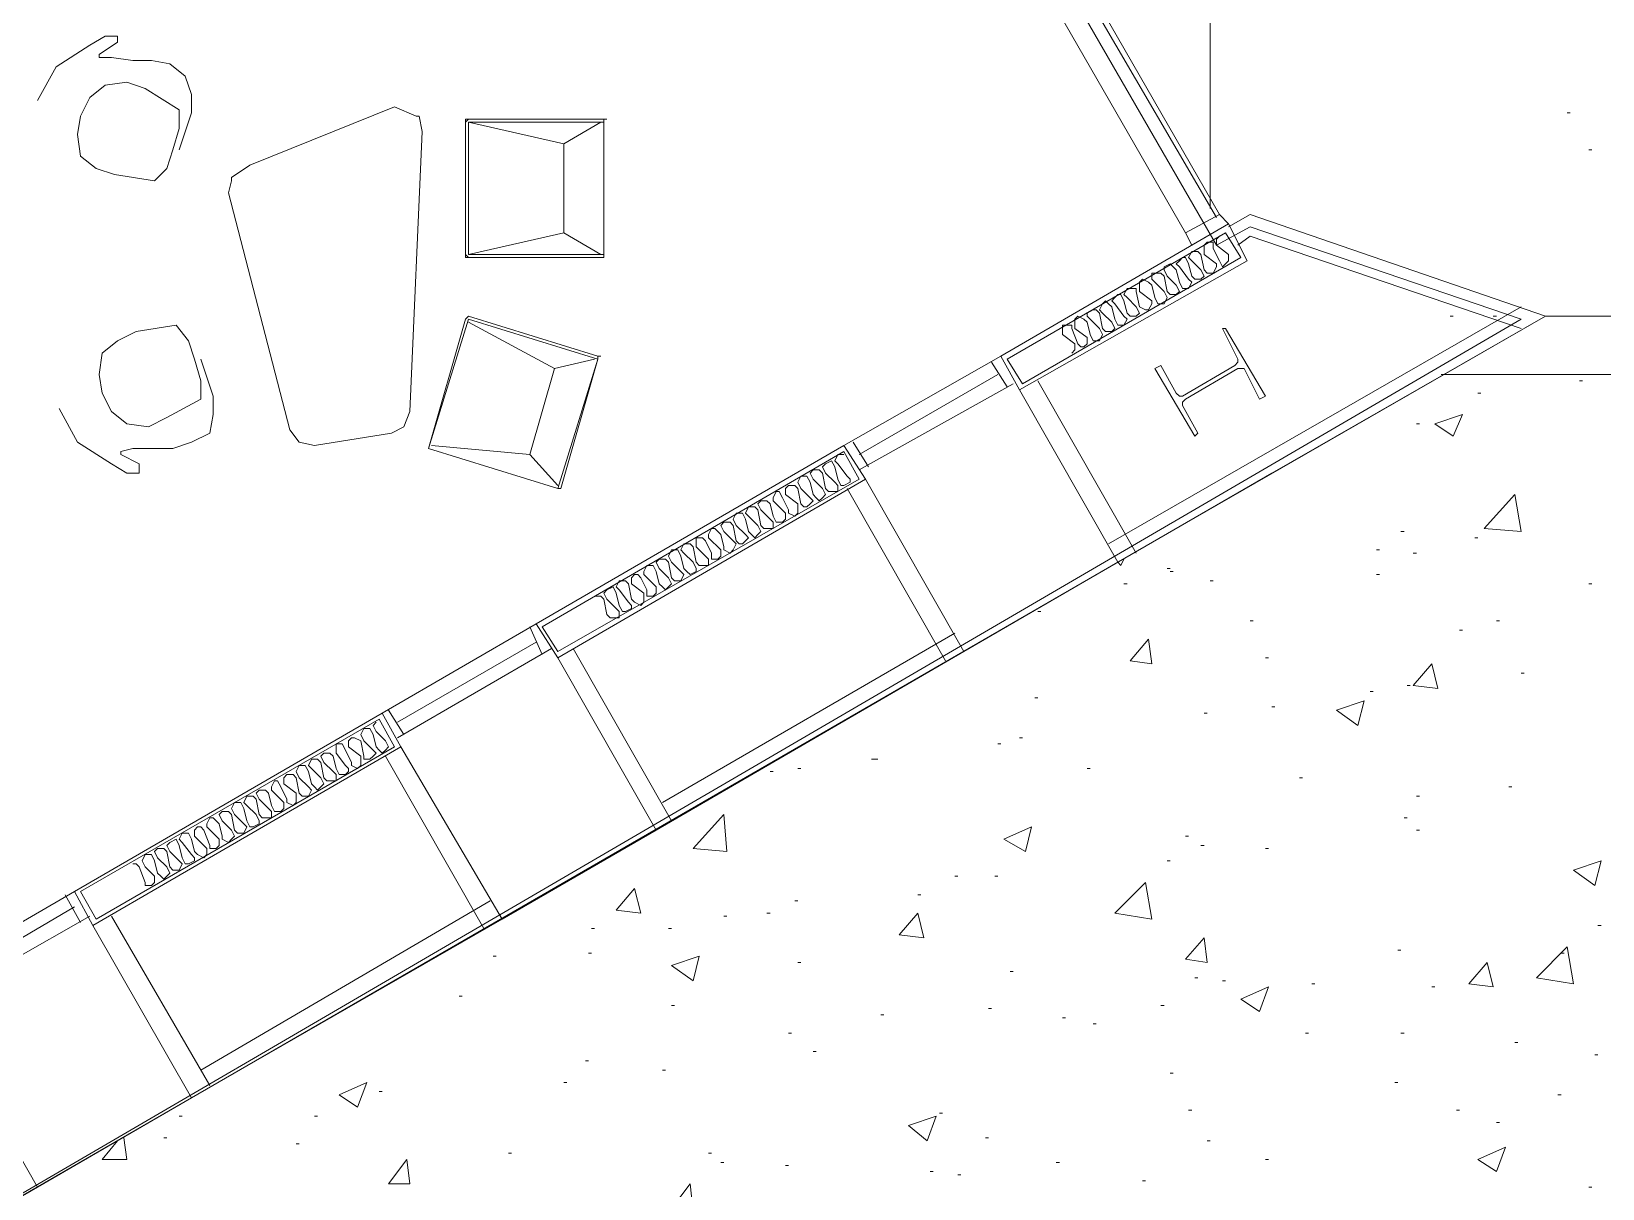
# Model space of a CAD drawing. Header units: millimetres. Extents: x -4011 to 126995, y -1911 to 106700.
# Drawn here: x 88415 to 96350, y 42148 to 47992 of the extents above; entities that cross this region are included whole.
import ezdxf

# ---------------------------------------------------------------- set-up
doc = ezdxf.new("R2010")
doc.units = ezdxf.units.MM
doc.layers.add('PDF_형상', color=7, linetype='Continuous')

msp = doc.modelspace()

# ---------------------------------------------------------------- linework, layer by layer
at = {"layer": 'PDF_형상', "lineweight": 5}
for points in [[(91367.9, 89673.6), (91352.3, 64927.5), (94367.9, 64927.5), (94367.9, 47098.4)], [(79321.2, 38968.9), (79321.2, 42668.4), (82958.5, 42668.4), (82958.5, 38968.9), (95937.8, 46538.9), (94569.9, 47005.2), (94399, 46911.9), (83797.9, 65269.4), (80953.4, 65269.4), (80953.4, 64974.1), (74098.4, 64974.1), (74098.4, 87730.6)], [(80953.4, 87730.6), (80953.4, 65269.4), (83797.9, 65269.4), (94399, 46911.9), (94569.9, 47005.2), (95937.8, 46538.9), (82958.5, 38968.9)], [(92502.6, 50393.8), (94414.5, 47067.4)], [(92285, 50378.2), (94243.5, 46974.1)], [(93792.7, 48093.3), (94399, 47051.8)], [(96171, 47580.3), (96186.5, 47580.3)], [(96279.8, 47393.8), (96295.3, 47393.8)], [(94461.1, 47005.2), (94569.9, 47067.4), (96062.2, 46554.4), (93901.5, 45310.9), (93124.3, 44860.1), (92626.9, 45730.6)], [(93668.4, 46367.9), (93683.9, 46383.4), (93683.9, 46414.5), (93621.8, 46461.1), (93621.8, 46476.7), (93621.8, 46507.8), (93637.3, 46507.8), (93668.4, 46507.8), (93668.4, 46492.2), (93699.5, 46414.5), (93715, 46399), (93730.6, 46399), (93746.1, 46414.5), (93746.1, 46445.6), (93683.9, 46492.2), (93683.9, 46523.3), (93683.9, 46538.9), (93699.5, 46554.4), (93730.6, 46538.9), (93746.1, 46523.3), (93761.7, 46461.1), (93777.2, 46430), (93808.3, 46430), (93823.8, 46461.1), (93808.3, 46492.2), (93761.7, 46538.9), (93746.1, 46554.4), (93746.1, 46569.9), (93777.2, 46585.5), (93792.7, 46585.5), (93808.3, 46569.9), (93823.8, 46492.2), (93839.4, 46476.7), (93870.5, 46476.7), (93886, 46492.2), (93870.5, 46523.3), (93823.8, 46569.9), (93808.3, 46585.5), (93823.8, 46616.6), (93839.4, 46632.1), (93854.9, 46616.6), (93870.5, 46601), (93886, 46538.9), (93901.5, 46507.8), (93932.6, 46507.8), (93948.2, 46538.9), (93932.6, 46554.4), (93886, 46616.6), (93870.5, 46632.1), (93886, 46647.7), (93901.5, 46663.2), (93917.1, 46663.2), (93932.6, 46632.1), (93948.2, 46569.9), (93963.7, 46554.4), (93994.8, 46554.4), (94010.4, 46569.9), (93994.8, 46601), (93948.2, 46647.7), (93932.6, 46663.2), (93948.2, 46694.3), (93963.7, 46694.3), (93994.8, 46694.3), (93994.8, 46678.8), (94010.4, 46601), (94041.4, 46585.5), (94057, 46585.5), (94072.5, 46616.6), (94072.5, 46632.1), (94010.4, 46678.8), (94010.4, 46709.8), (94010.4, 46725.4), (94025.9, 46740.9), (94057, 46725.4), (94072.5, 46709.8), (94088.1, 46647.7), (94103.6, 46616.6), (94134.7, 46616.6), (94150.3, 46647.7), (94134.7, 46678.8), (94088.1, 46725.4), (94072.5, 46740.9), (94072.5, 46772), (94103.6, 46772), (94119.2, 46772), (94134.7, 46756.5), (94150.3, 46678.8), (94165.8, 46663.2), (94196.9, 46663.2), (94212.4, 46678.8), (94196.9, 46709.8), (94150.3, 46756.5), (94134.7, 46787.6), (94134.7, 46803.1), (94165.8, 46818.7), (94181.3, 46803.1), (94196.9, 46787.6), (94212.4, 46725.4), (94228, 46694.3), (94259.1, 46694.3), (94274.6, 46725.4), (94259.1, 46740.9), (94212.4, 46803.1), (94196.9, 46818.7), (94212.4, 46834.2), (94228, 46849.7), (94243.5, 46849.7), (94259.1, 46818.7), (94274.6, 46756.5), (94290.1, 46740.9), (94321.2, 46740.9), (94336.8, 46756.5), (94321.2, 46787.6), (94274.6, 46834.2), (94259.1, 46849.7), (94274.6, 46880.8), (94290.1, 46880.8), (94305.7, 46880.8), (94321.2, 46865.3), (94336.8, 46787.6), (94352.3, 46772), (94383.4, 46772), (94399, 46803.1), (94399, 46818.7), (94336.8, 46865.3), (94336.8, 46896.4), (94336.8, 46911.9), (94352.3, 46927.5), (94383.4, 46927.5), (94383.4, 46896.4), (94414.5, 46834.2), (94430, 46803.1), (94445.6, 46818.7), (94461.1, 46834.2), (94461.1, 46865.3), (94399, 46911.9), (94399, 46943), (94414.5, 46958.5)], [(94507.8, 46911.9), (94569.9, 46958.5), (95937.8, 46492.2)], [(93854.9, 45404.1), (95937.8, 46601)], [(114901.6, 46554.4), (96062.2, 46554.4), (94678.8, 45761.7), (83658, 39388.6)], [(95580.3, 46554.4), (95595.9, 46554.4)], [(95797.9, 46554.4), (95813.5, 46554.4)], [(92518.1, 45901.6), (93310.9, 46352.3)], [(93264.2, 46321.2), (93342, 46196.9)], [(92595.9, 45854.9), (93295.3, 46259.1)], [(92595.9, 45777.2), (93373.1, 46212.4)], [(93497.4, 46228), (93994.8, 45357.5)], [(110098.4, 30621.8), (110098.4, 45357.5), (110067.4, 45590.7), (109974.1, 45808.3), (109834.2, 45994.8), (109647.7, 46134.7), (109430, 46228), (109196.9, 46259.1), (95533.7, 46259.1), (109196.9, 46259.1), (109430, 46228), (109647.7, 46134.7), (109834.2, 45994.8), (109974.1, 45808.3), (110067.4, 45590.7), (110098.4, 45357.5), (110098.4, 30621.8)], [(96233.2, 46228), (96248.7, 46228)], [(93404.1, 46181.3), (93901.5, 45310.9), (93917.1, 45295.3), (93932.6, 45326.4)], [(95720.2, 46165.8), (95735.7, 46165.8)], [(95409.3, 46010.4), (95424.9, 46010.4)], [(92564.8, 45917.1), (92642.5, 45792.7)], [(92518.1, 45854.9), (92487, 45854.9), (92471.5, 45823.8), (92487, 45808.3), (92533.7, 45746.1), (92549.2, 45730.6), (92549.2, 45715), (92518.1, 45699.5), (92502.6, 45699.5), (92487, 45730.6), (92471.5, 45792.7), (92456, 45823.8), (92424.9, 45808.3), (92409.3, 45792.7), (92424.9, 45761.7), (92471.5, 45715), (92487, 45699.5), (92487, 45668.4), (92456, 45668.4), (92440.4, 45668.4), (92424.9, 45683.9), (92409.3, 45761.7), (92393.8, 45777.2), (92362.7, 45777.2), (92347.1, 45761.7), (92362.7, 45730.6), (92409.3, 45683.9), (92424.9, 45652.8), (92409.3, 45637.3), (92393.8, 45621.8), (92378.2, 45637.3), (92362.7, 45652.8), (92347.1, 45715), (92331.6, 45746.1), (92300.5, 45746.1), (92285, 45715), (92300.5, 45683.9), (92347.1, 45637.3), (92362.7, 45621.8), (92347.1, 45606.2), (92331.6, 45590.7), (92316.1, 45590.7), (92300.5, 45606.2), (92285, 45683.9), (92269.4, 45699.5), (92238.3, 45699.5), (92222.8, 45683.9), (92222.8, 45652.8), (92285, 45606.2), (92285, 45590.7), (92285, 45559.6), (92269.4, 45544), (92238.3, 45559.6), (92238.3, 45575.1), (92207.3, 45637.3), (92191.7, 45668.4), (92176.2, 45668.4), (92160.6, 45637.3), (92160.6, 45621.8), (92222.8, 45559.6), (92222.8, 45544), (92222.8, 45528.5), (92207.3, 45513), (92176.2, 45513), (92160.6, 45544), (92145.1, 45606.2), (92129.5, 45621.8), (92098.4, 45621.8), (92082.9, 45606.2), (92098.4, 45575.1), (92145.1, 45528.5), (92160.6, 45513), (92160.6, 45481.9), (92129.5, 45481.9), (92114, 45481.9), (92098.4, 45497.4), (92082.9, 45575.1), (92067.4, 45590.7), (92036.3, 45590.7), (92020.7, 45559.6), (92036.3, 45544), (92082.9, 45497.4), (92098.4, 45466.3), (92082.9, 45450.8), (92067.4, 45435.2), (92051.8, 45450.8), (92036.3, 45466.3), (92020.7, 45528.5), (92005.2, 45559.6), (91974.1, 45559.6), (91958.5, 45528.5), (91974.1, 45497.4), (92020.7, 45450.8), (92036.3, 45435.2), (92020.7, 45419.7), (92005.2, 45404.1), (91989.6, 45404.1), (91974.1, 45419.7), (91958.5, 45497.4), (91943, 45513), (91911.9, 45513), (91896.4, 45497.4), (91911.9, 45466.3), (91958.5, 45419.7), (91974.1, 45404.1), (91958.5, 45373.1), (91943, 45357.5), (91911.9, 45373.1), (91911.9, 45388.6), (91896.4, 45450.8), (91865.3, 45481.9), (91849.7, 45481.9), (91834.2, 45450.8), (91834.2, 45435.2), (91896.4, 45373.1), (91896.4, 45357.5), (91896.4, 45342), (91880.8, 45326.4), (91849.7, 45326.4), (91849.7, 45357.5), (91818.7, 45419.7), (91803.1, 45435.2), (91772, 45435.2), (91772, 45419.7), (91772, 45388.6), (91818.7, 45342), (91834.2, 45326.4), (91834.2, 45295.3), (91818.7, 45295.3), (91787.6, 45295.3), (91772, 45310.9), (91756.5, 45388.6), (91740.9, 45404.1), (91709.8, 45404.1), (91694.3, 45373.1), (91709.8, 45357.5), (91756.5, 45310.9), (91772, 45279.8), (91772, 45264.2), (91740.9, 45248.7), (91725.4, 45264.2), (91709.8, 45279.8), (91694.3, 45342), (91678.8, 45373.1), (91647.7, 45373.1), (91632.1, 45342), (91647.7, 45310.9), (91694.3, 45264.2), (91709.8, 45248.7), (91694.3, 45217.6), (91678.8, 45217.6), (91663.2, 45217.6), (91647.7, 45233.2), (91632.1, 45310.9), (91616.6, 45326.4), (91585.5, 45326.4), (91569.9, 45310.9), (91585.5, 45279.8), (91632.1, 45233.2), (91647.7, 45202.1), (91632.1, 45186.5), (91616.6, 45171), (91601, 45186.5), (91585.5, 45202.1), (91569.9, 45264.2), (91554.4, 45295.3), (91523.3, 45295.3), (91507.8, 45264.2), (91507.8, 45248.7), (91569.9, 45186.5), (91569.9, 45171), (91569.9, 45155.4), (91554.4, 45139.9), (91523.3, 45139.9), (91523.3, 45171), (91492.2, 45233.2), (91476.7, 45248.7), (91461.1, 45248.7), (91445.6, 45233.2), (91445.6, 45202.1), (91507.8, 45155.4), (91507.8, 45139.9), (91507.8, 45108.8), (91492.2, 45093.3), (91461.1, 45108.8), (91445.6, 45124.4), (91430.1, 45202.1), (91414.5, 45217.6), (91383.4, 45217.6), (91367.9, 45186.5), (91383.4, 45171), (91430.1, 45108.8), (91445.6, 45093.3), (91445.6, 45077.7), (91414.5, 45062.2), (91399, 45062.2), (91383.4, 45093.3), (91367.9, 45155.4), (91352.3, 45186.5), (91321.2, 45171), (91305.7, 45155.4), (91321.2, 45124.4), (91367.9, 45077.7), (91383.4, 45062.2), (91383.4, 45031.1), (91352.3, 45031.1), (91336.8, 45031.1), (91321.2, 45046.6), (91305.7, 45124.4), (91290.2, 45139.9), (91259.1, 45139.9)], [(93031.1, 44813.5), (92533.7, 45683.9)], [(95331.6, 45466.3), (95347.1, 45466.3)], [(95704.7, 45435.2), (95720.2, 45435.2)], [(95207.2, 45373.1), (95222.8, 45373.1)], [(95393.8, 45357.5), (95409.3, 45357.5)], [(94150.3, 45279.8), (94165.8, 45279.8)], [(94165.8, 45264.2), (94181.3, 45264.2)], [(95207.2, 45248.7), (95222.8, 45248.7)], [(93932.6, 45202.1), (93948.2, 45202.1)], [(94367.9, 45217.6), (94383.4, 45217.6)], [(96279.8, 45202.1), (96295.3, 45202.1)], [(90186.5, 44549.2), (90963.7, 45000)], [(93497.4, 45062.2), (93512.9, 45062.2)], [(94569.9, 45015.5), (94585.5, 45015.5)], [(95813.5, 45015.5), (95829, 45015.5)], [(90932.6, 44984.5), (90994.8, 44844.6)], [(91601, 44098.4), (93077.7, 44953.4)], [(95626.9, 44968.9), (95642.5, 44968.9)], [(88445.6, 42155.4), (89222.8, 42606.2), (90792.7, 43507.8), (91569.9, 43958.5), (93124.3, 44860.1)], [(90264.2, 44502.6), (90963.7, 44906.7)], [(90264.2, 44424.9), (91041.5, 44875.6)], [(91647.7, 44005.2), (91150.3, 44875.6)], [(91569.9, 43958.5), (91072.5, 44829)], [(94647.7, 44829), (94663.2, 44829)], [(95362.7, 44689.1), (95378.2, 44689.1)], [(95937.8, 44751.3), (95953.4, 44751.3)], [(93481.9, 44626.9), (93497.4, 44626.9)], [(95176.2, 44658), (95191.7, 44658)], [(90217.6, 44564.8), (90295.3, 44440.4)], [(94336.8, 44549.2), (94352.3, 44549.2)], [(94678.8, 44580.3), (94694.3, 44580.3)], [(90155.4, 44502.6), (90139.9, 44487), (90155.4, 44456), (90202.1, 44409.3), (90217.6, 44378.2), (90202.1, 44362.7), (90186.5, 44347.1), (90171, 44362.7), (90155.4, 44378.2), (90139.9, 44440.4), (90124.3, 44471.5), (90093.3, 44471.5), (90077.7, 44440.4), (90093.3, 44409.3), (90139.9, 44362.7), (90155.4, 44347.1), (90139.9, 44331.6), (90124.3, 44316.1), (90093.3, 44316.1), (90093.3, 44331.6), (90077.7, 44409.3), (90046.6, 44424.9), (90031.1, 44424.9), (90015.5, 44409.3), (90015.5, 44378.2), (90077.7, 44331.6), (90077.7, 44316.1), (90077.7, 44285), (90062.2, 44269.4), (90031.1, 44285), (90031.1, 44300.5), (90000, 44362.7), (89984.5, 44393.8), (89953.4, 44393.8), (89953.4, 44362.7), (89953.4, 44347.1), (90000, 44285), (90015.5, 44269.4), (90015.5, 44253.9), (90000, 44238.3), (89968.9, 44238.3), (89953.4, 44269.4), (89937.8, 44331.6), (89922.3, 44347.1), (89891.2, 44347.1), (89875.6, 44331.6), (89891.2, 44300.5), (89937.8, 44253.9), (89953.4, 44238.3), (89953.4, 44207.3), (89922.3, 44207.3), (89906.7, 44207.3), (89891.2, 44222.8), (89875.6, 44300.5), (89860.1, 44316.1), (89829, 44316.1), (89813.5, 44285), (89829, 44269.4), (89875.6, 44222.8), (89891.2, 44191.7), (89875.6, 44176.2), (89860.1, 44160.6), (89844.6, 44176.2), (89829, 44191.7), (89813.5, 44253.9), (89797.9, 44285), (89766.8, 44285), (89751.3, 44253.9), (89766.8, 44222.8), (89813.5, 44176.2), (89829, 44160.6), (89813.5, 44129.5), (89797.9, 44129.5), (89782.4, 44129.5), (89766.8, 44145.1), (89751.3, 44222.8), (89735.7, 44238.3), (89704.7, 44238.3), (89689.1, 44222.8), (89689.1, 44191.7), (89751.3, 44145.1), (89751.3, 44114), (89751.3, 44098.4), (89735.7, 44082.9), (89704.7, 44098.4), (89704.7, 44114), (89673.6, 44176.2), (89658, 44207.3), (89642.5, 44207.3), (89626.9, 44176.2), (89626.9, 44160.6), (89689.1, 44098.4), (89689.1, 44082.9), (89689.1, 44067.4), (89673.6, 44051.8), (89642.5, 44051.8), (89626.9, 44082.9), (89611.4, 44145.1), (89595.9, 44160.6), (89564.8, 44160.6), (89549.2, 44145.1), (89564.8, 44114), (89611.4, 44067.4), (89626.9, 44051.8), (89626.9, 44020.7), (89595.9, 44020.7), (89580.3, 44020.7), (89564.8, 44036.3), (89549.2, 44114), (89533.7, 44129.5), (89502.6, 44129.5), (89487, 44098.4), (89502.6, 44082.9), (89549.2, 44036.3), (89564.8, 44005.2), (89564.8, 43989.6), (89533.7, 43974.1), (89518.1, 43974.1), (89502.6, 44005.2), (89487, 44067.4), (89471.5, 44098.4), (89440.4, 44098.4), (89424.9, 44067.4), (89440.4, 44036.3), (89487, 43989.6), (89502.6, 43974.1), (89487, 43943), (89471.5, 43943), (89456, 43943), (89440.4, 43958.5), (89424.9, 44036.3), (89409.3, 44051.8), (89378.2, 44051.8), (89362.7, 44036.3), (89378.2, 44005.2), (89424.9, 43958.5), (89440.4, 43927.5), (89424.9, 43911.9), (89409.3, 43896.4), (89378.2, 43911.9), (89378.2, 43927.5), (89362.7, 43989.6), (89331.6, 44020.7), (89316.1, 44020.7), (89300.5, 43989.6), (89300.5, 43974.1), (89362.7, 43911.9), (89362.7, 43896.4), (89362.7, 43880.8), (89347.1, 43865.3), (89316.1, 43865.3), (89316.1, 43880.8), (89285, 43958.5), (89269.4, 43974.1), (89253.9, 43974.1), (89238.3, 43958.5), (89238.3, 43927.5), (89285, 43880.8), (89300.5, 43865.3), (89300.5, 43834.2), (89285, 43818.6), (89253.9, 43834.2), (89238.3, 43849.7), (89222.8, 43911.9), (89207.2, 43943), (89176.2, 43943), (89160.6, 43911.9), (89176.2, 43896.4), (89222.8, 43834.2), (89238.3, 43818.6), (89238.3, 43803.1), (89207.2, 43787.6), (89191.7, 43787.6), (89176.2, 43818.6), (89160.6, 43880.8), (89145.1, 43911.9), (89114, 43896.4), (89098.4, 43880.8), (89114, 43849.7), (89160.6, 43803.1), (89176.2, 43787.6), (89160.6, 43756.5), (89145.1, 43756.5), (89129.5, 43756.5), (89114, 43772), (89098.4, 43849.7), (89082.9, 43865.3), (89051.8, 43865.3), (89036.3, 43849.7), (89051.8, 43818.6), (89098.4, 43772), (89114, 43740.9), (89098.4, 43725.4), (89082.9, 43709.8), (89067.4, 43725.4), (89051.8, 43740.9), (89036.3, 43803.1), (89020.7, 43834.2), (88989.6, 43834.2), (88974.1, 43803.1), (88989.6, 43772), (89036.3, 43725.4), (89036.3, 43709.8), (89036.3, 43694.3), (89020.7, 43678.8), (88989.6, 43678.8), (88989.6, 43694.3), (88958.5, 43772), (88943, 43787.6), (88927.5, 43787.6)], [(90792.7, 43507.8), (90279.8, 44378.2)], [(93295.3, 44393.8), (93310.9, 44393.8)], [(93404.1, 44424.9), (93419.7, 44424.9)], [(90699.5, 43461.1), (90202.1, 44331.6)], [(92658, 44316.1), (92673.6, 44316.1), (92689.1, 44316.1)], [(92145.1, 44253.9), (92160.6, 44253.9)], [(92285, 44269.4), (92300.5, 44269.4)], [(93746.1, 44269.4), (93761.7, 44269.4)], [(94818.6, 44222.8), (94834.2, 44222.8)], [(95409.3, 44129.5), (95424.9, 44129.5)], [(95875.6, 44176.2), (95891.2, 44176.2)], [(95347.1, 44020.7), (95362.7, 44020.7)], [(94243.5, 43927.5), (94259.1, 43927.5)], [(95409.3, 43958.5), (95424.9, 43958.5)], [(94150.3, 43803.1), (94165.8, 43803.1)], [(94321.2, 43880.8), (94336.8, 43880.8)], [(94647.7, 43865.3), (94663.2, 43865.3)], [(93077.7, 43725.4), (93093.3, 43725.4)], [(93279.8, 43725.4), (93295.3, 43725.4)], [(87854.9, 43196.9), (88632.1, 43647.7)], [(87917.1, 43150.3), (88632.1, 43569.9)], [(88585.5, 43632.1), (88663.2, 43492.2)], [(89269.4, 42746.1), (90730.6, 43601)], [(92269.4, 43601), (92285, 43601)], [(92891.2, 43632.1), (92906.7, 43632.1)], [(87917.1, 43072.5), (88709.8, 43523.3)], [(89316.1, 42668.4), (88818.6, 43523.3)], [(91911.9, 43523.3), (91927.5, 43523.3)], [(92129.5, 43538.9), (92145.1, 43538.9)], [(89222.8, 42606.2), (88725.4, 43476.7)], [(91243.5, 43461.1), (91259.1, 43461.1)], [(91632.1, 43461.1), (91647.7, 43461.1)], [(96326.4, 43476.7), (96342, 43476.7)], [(91228, 43336.8), (91243.5, 43336.8)], [(95316.1, 43352.3), (95331.6, 43352.3)], [(96139.9, 43336.8), (96155.4, 43336.8)], [(90746.1, 43321.2), (90761.7, 43321.2)], [(92285, 43290.2), (92300.5, 43290.2)], [(93357.5, 43243.5), (93373.1, 43243.5)], [(94290.1, 43212.4), (94305.7, 43212.4)], [(94430, 43196.9), (94445.6, 43196.9)], [(94880.8, 43181.3), (94896.4, 43181.3)], [(90575.1, 43119.2), (90590.7, 43119.2)], [(95487, 43165.8), (95502.6, 43165.8)], [(83658, 39388.6), (88445.6, 42155.4), (87948.2, 43025.9)], [(91647.7, 43072.5), (91663.2, 43072.5)], [(92704.7, 43025.9), (92720.2, 43025.9)], [(93248.7, 43057), (93264.2, 43057)], [(93621.8, 43010.4), (93637.3, 43010.4)], [(94119.2, 43072.5), (94134.7, 43072.5)], [(92238.3, 42932.6), (92253.9, 42932.6)], [(93777.2, 42979.3), (93792.7, 42979.3)], [(94849.7, 42932.6), (94865.3, 42932.6)], [(95331.6, 42932.6), (95347.1, 42932.6)], [(95906.7, 42886), (95922.3, 42886)], [(91212.4, 42792.7), (91228, 42792.7)], [(92362.7, 42839.4), (92378.2, 42839.4)], [(96310.9, 42823.8), (96326.4, 42823.8)], [(91601, 42746.1), (91616.6, 42746.1)], [(94165.8, 42730.6), (94181.3, 42730.6)], [(90171, 42637.3), (90186.5, 42637.3)], [(91103.6, 42683.9), (91119.2, 42683.9)], [(95300.5, 42683.9), (95316.1, 42683.9)], [(96124.4, 42621.8), (96139.9, 42621.8)], [(94259.1, 42544), (94274.6, 42544)], [(95611.4, 42544), (95626.9, 42544)], [(89160.6, 42513), (89176.2, 42513)], [(89844.6, 42513), (89860.1, 42513)], [(93000, 42528.5), (93015.5, 42528.5)], [(95813.5, 42481.9), (95829, 42481.9)], [(88880.8, 42404.1), (88896.4, 42295.3), (88772, 42295.3), (88849.7, 42388.6)], [(89082.9, 42404.1), (89098.4, 42404.1)], [(93233.2, 42404.1), (93248.7, 42404.1)], [(94352.3, 42388.6), (94367.9, 42388.6)], [(89751.3, 42373.1), (89766.8, 42373.1)], [(90823.8, 42326.4), (90839.4, 42326.4)], [(91834.2, 42326.4), (91849.7, 42326.4)], [(94647.7, 42295.3), (94663.2, 42295.3)], [(91896.4, 42279.8), (91911.9, 42279.8)], [(92222.8, 42264.2), (92238.3, 42264.2)], [(92953.4, 42233.2), (92968.9, 42233.2)], [(93093.3, 42217.6), (93108.8, 42217.6)], [(93590.7, 42279.8), (93606.2, 42279.8)], [(94025.9, 42186.5), (94041.4, 42186.5)], [(96279.8, 42155.4), (96295.3, 42155.4)]]:
    msp.add_lwpolyline(points, dxfattribs=at)
for points in [[(89160.6, 47393.8), (89222.8, 47580.3), (89222.8, 47673.6), (89191.7, 47766.8), (89114, 47829), (89020.7, 47844.6), (88927.5, 47844.6), (88818.6, 47860.1), (88756.5, 47860.1), (88756.5, 47875.6), (88849.7, 47937.8), (88849.7, 47968.9), (88787.6, 47968.9), (88709.8, 47922.3), (88538.9, 47813.5), (88445.6, 47642.5), (88538.9, 47813.5), (88709.8, 47922.3), (88787.6, 47968.9), (88849.7, 47968.9), (88849.7, 47937.8), (88756.5, 47875.6), (88756.5, 47860.1), (88818.6, 47860.1), (88927.5, 47844.6), (89020.7, 47844.6), (89114, 47829), (89191.7, 47766.8), (89222.8, 47673.6), (89222.8, 47580.3)], [(89129.5, 47393.8), (89160.6, 47502.6), (89160.6, 47595.9), (88989.6, 47704.7), (88896.4, 47735.8), (88787.6, 47720.2), (88709.8, 47658), (88663.2, 47564.8), (88647.7, 47471.5), (88663.2, 47362.7), (88740.9, 47300.5), (88834.2, 47269.4), (89036.3, 47238.3), (89098.4, 47300.5)], [(89129.5, 47393.8), (89160.6, 47502.6), (89160.6, 47595.9), (88989.6, 47704.7), (88896.4, 47735.8), (88787.6, 47720.2), (88709.8, 47658), (88663.2, 47564.8), (88647.7, 47471.5), (88663.2, 47362.7), (88740.9, 47300.5), (88834.2, 47269.4), (89036.3, 47238.3), (89098.4, 47300.5)], [(90357.5, 47564.8), (90248.7, 47611.4), (89518.1, 47316.1), (89424.9, 47253.9), (89424.9, 47238.3), (89409.3, 47176.2), (89720.2, 45979.3), (89766.8, 45917.1), (89844.6, 45901.6), (90233.2, 45963.7), (90295.3, 45994.8), (90326.4, 46072.5), (90388.6, 47487), (90373.1, 47564.8), (90357.5, 47564.8), (90248.7, 47611.4), (89518.1, 47316.1), (89424.9, 47253.9), (89424.9, 47238.3), (89409.3, 47176.2), (89720.2, 45979.3), (89766.8, 45917.1), (89844.6, 45901.6), (90233.2, 45963.7), (90295.3, 45994.8), (90326.4, 46072.5), (90388.6, 47487), (90373.1, 47564.8)], [(91305.7, 47533.7), (91305.7, 46865.3), (91305.7, 46849.7), (90621.8, 46849.7), (90606.2, 46865.3), (90606.2, 47533.7), (90621.8, 47549.2), (91305.7, 47549.2)], [(91305.7, 47533.7), (91305.7, 46865.3), (90621.8, 46865.3), (90621.8, 47533.7), (91305.7, 47533.7), (91305.7, 46865.3), (91305.7, 46849.7), (90621.8, 46849.7), (90606.2, 46849.7), (90606.2, 46865.3), (90606.2, 47533.7), (90606.2, 47549.2), (90621.8, 47549.2), (91305.7, 47549.2)], [(91305.7, 47533.7), (91305.7, 46865.3), (90621.8, 46865.3), (90621.8, 47533.7), (91305.7, 47533.7), (91305.7, 46865.3), (91305.7, 46849.7), (90621.8, 46849.7), (90606.2, 46849.7), (90606.2, 46865.3), (90606.2, 47533.7), (90606.2, 47549.2), (90621.8, 47549.2), (91305.7, 47549.2)], [(90621.8, 46865.3), (91103.6, 46974.1), (91103.6, 47424.9), (90621.8, 47533.7), (91103.6, 47424.9), (91103.6, 46974.1)], [(91290.2, 46865.3), (91103.6, 46974.1), (91103.6, 47424.9), (91290.2, 47533.7), (91103.6, 47424.9), (91103.6, 46974.1)], [(91321.2, 47549.2), (91305.7, 47549.2)], [(94243.5, 46974.1), (94274.6, 46911.9), (94461.1, 47020.7), (94414.5, 47067.4)], [(94461.1, 47020.7), (93310.9, 46352.3), (93404.1, 46181.3), (94554.4, 46834.2)], [(94445.6, 46974.1), (93342, 46336.8), (93419.7, 46212.4), (94523.3, 46849.7)], [(89238.3, 46336.8), (89269.4, 46228), (89269.4, 46134.7), (89098.4, 46041.4), (89005.2, 45994.8), (88896.4, 46010.4), (88818.6, 46072.5), (88772, 46165.8), (88756.5, 46259.1), (88772, 46367.9), (88849.7, 46430), (88943, 46476.7), (89145.1, 46507.8), (89207.2, 46430)], [(89238.3, 46336.8), (89269.4, 46228), (89269.4, 46134.7), (89098.4, 46041.4), (89005.2, 45994.8), (88896.4, 46010.4), (88818.6, 46072.5), (88772, 46165.8), (88756.5, 46259.1), (88772, 46367.9), (88849.7, 46430), (88943, 46476.7), (89145.1, 46507.8), (89207.2, 46430)], [(91274.6, 46336.8), (91088.1, 45683.9), (91072.5, 45683.9), (90419.7, 45886), (90606.2, 46538.9), (90621.8, 46554.4), (91274.6, 46352.3)], [(91274.6, 46336.8), (91072.5, 45683.9), (90419.7, 45886), (90621.8, 46538.9), (91274.6, 46336.8), (91088.1, 45683.9), (91072.5, 45683.9), (90419.7, 45886), (90606.2, 46538.9), (90621.8, 46554.4), (91274.6, 46352.3)], [(91274.6, 46336.8), (91072.5, 45683.9), (90419.7, 45886), (90621.8, 46538.9), (91274.6, 46336.8), (91088.1, 45683.9), (91072.5, 45683.9), (90419.7, 45886), (90606.2, 46538.9), (90621.8, 46554.4), (91274.6, 46352.3)], [(90435.2, 45901.6), (90932.6, 45854.9), (91057, 46290.2), (90621.8, 46523.3), (91057, 46290.2), (90932.6, 45854.9)], [(94228, 46103.6), (94305.7, 45963.7), (94290.1, 45948.2), (94088.1, 46290.2), (94119.2, 46305.7), (94196.9, 46165.8), (94212.4, 46150.3), (94228, 46150.3), (94492.2, 46305.7), (94507.8, 46321.2), (94507.8, 46336.8), (94430, 46492.2), (94445.6, 46492.2), (94647.7, 46150.3), (94616.6, 46134.7), (94538.9, 46290.2), (94523.3, 46290.2), (94507.8, 46290.2), (94243.5, 46134.7), (94228, 46119.2)], [(91290.2, 46352.3), (91274.6, 46352.3)], [(89269.4, 46336.8), (89331.6, 46150.3), (89331.6, 46057), (89316.1, 45963.7), (89222.8, 45917.1), (89129.5, 45886), (89036.3, 45886), (88927.5, 45886), (88865.3, 45870.5), (88865.3, 45854.9), (88958.5, 45808.3), (88958.5, 45761.7), (88896.4, 45761.7), (88818.6, 45808.3), (88647.7, 45917.1), (88554.4, 46088.1), (88647.7, 45917.1), (88818.6, 45808.3), (88896.4, 45761.7), (88958.5, 45761.7), (88958.5, 45808.3), (88865.3, 45854.9), (88865.3, 45870.5), (88927.5, 45886), (89036.3, 45886), (89129.5, 45886), (89222.8, 45917.1), (89316.1, 45963.7), (89331.6, 46057), (89331.6, 46150.3)], [(91072.5, 45699.5), (90932.6, 45854.9), (91057, 46290.2), (91259.1, 46336.8), (91057, 46290.2), (90932.6, 45854.9)], [(95642.5, 46057), (95595.9, 45948.2), (95502.6, 46010.4)], [(92518.1, 45901.6), (90963.7, 45000), (91072.5, 44829), (92626.9, 45730.6)], [(92518.1, 45870.5), (90994.8, 44984.5), (91072.5, 44860.1), (92595.9, 45730.6)], [(95937.8, 45466.3), (95751.3, 45481.9), (95906.7, 45652.8)], [(94057, 44922.3), (94072.5, 44797.9), (93963.7, 44813.5)], [(95487, 44797.9), (95518.1, 44673.6), (95393.8, 44689.1)], [(95145.1, 44611.4), (95114, 44487), (95005.2, 44564.8)], [(90186.5, 44549.2), (88632.1, 43647.7), (88725.4, 43476.7), (90279.8, 44378.2)], [(90171, 44518.1), (88663.2, 43647.7), (88740.9, 43507.8), (90248.7, 44378.2)], [(91927.5, 43849.7), (91756.5, 43865.3), (91911.9, 44036.3)], [(93466.3, 43974.1), (93435.2, 43849.7), (93326.4, 43911.9)], [(96342, 43803.1), (96310.9, 43678.8), (96202.1, 43756.5)], [(91461.1, 43663.2), (91492.2, 43538.9), (91367.9, 43554.4)], [(94072.5, 43507.8), (93886, 43538.9), (94041.4, 43694.3)], [(92891.2, 43538.9), (92922.3, 43414.5), (92797.9, 43430)], [(94336.8, 43414.5), (94352.3, 43290.2), (94243.5, 43305.7)], [(96202.1, 43181.3), (96015.5, 43212.4), (96171, 43367.9)], [(91787.6, 43321.2), (91756.5, 43196.9), (91647.7, 43274.6)], [(95766.8, 43290.2), (95797.9, 43165.8), (95673.6, 43181.3)], [(94663.2, 43165.8), (94616.6, 43041.4), (94523.3, 43103.6)], [(90108.8, 42683.9), (90062.2, 42559.6), (89968.9, 42621.8)], [(92984.5, 42513), (92937.8, 42388.6), (92844.6, 42466.3)], [(90310.9, 42295.3), (90326.4, 42171), (90217.6, 42171)], [(95860.1, 42357.5), (95813.5, 42233.2), (95720.2, 42295.3)], [(91740.9, 42171), (91756.5, 42031.1), (91647.7, 42046.6)]]:
    msp.add_lwpolyline(points, close=True, dxfattribs=at)

doc.saveas('drawing.dxf')
